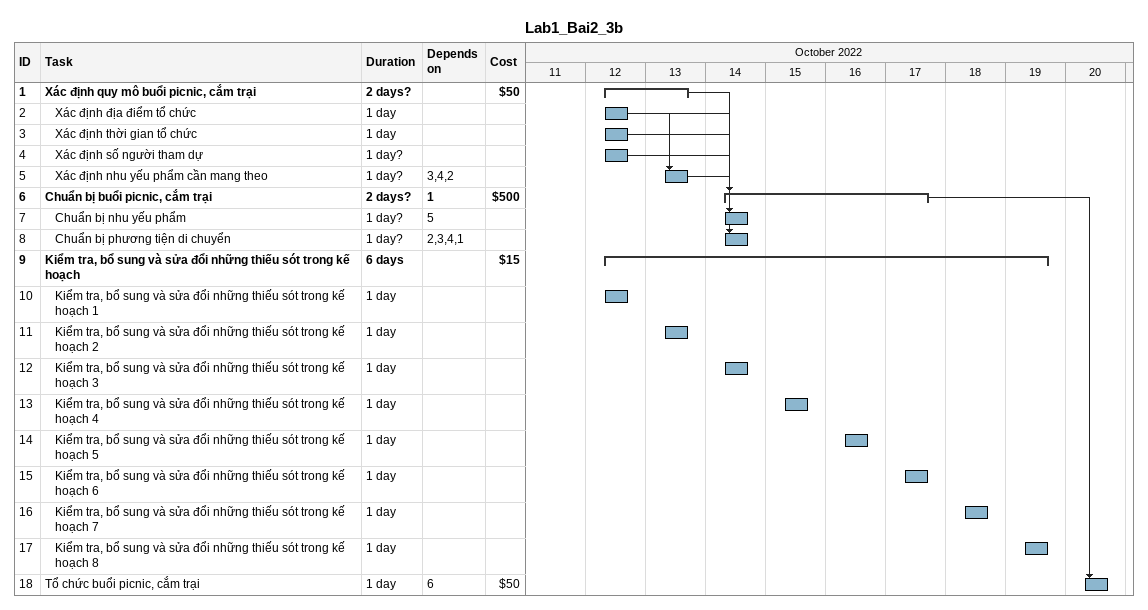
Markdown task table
Lab1_Bai2_3b

| ID | Level | Task | Duration | Start | Finish | Predecessors | Cost ($) |
|---|---|---|---|---|---|---|---|
| 1 | 1 | **Xác định quy mô buổi picnic, cắm trại** | 2d? | 2022-10-12 | 2022-10-13 |  | 50 |
| 2 | 2 | Xác định địa điểm tổ chức | 1d | 2022-10-12 | 2022-10-12 |  |  |
| 3 | 2 | Xác định thời gian tổ chức | 1d | 2022-10-12 | 2022-10-12 |  |  |
| 4 | 2 | Xác định số người tham dự | 1d? | 2022-10-12 | 2022-10-12 |  |  |
| 5 | 2 | Xác định nhu yếu phẩm cần mang theo | 1d? | 2022-10-13 | 2022-10-13 | 3, 4, 2 |  |
| 6 | 1 | **Chuẩn bị buổi picnic, cắm trại** | 2d? | 2022-10-14 | 2022-10-17 | 1 | 500 |
| 7 | 2 | Chuẩn bị nhu yếu phẩm | 1d? | 2022-10-14 | 2022-10-14 | 5 |  |
| 8 | 2 | Chuẩn bị phương tiện di chuyển | 1d? | 2022-10-14 | 2022-10-14 | 2, 3, 4, 1 |  |
| 9 | 1 | **Kiểm tra, bổ sung và sửa đổi những thiếu sót trong kế hoạch** | 6d | 2022-10-12 | 2022-10-19 |  | 15 |
| 10 | 2 | Kiểm tra, bổ sung và sửa đổi những thiếu sót trong kế hoạch 1 | 1d | 2022-10-12 | 2022-10-12 |  |  |
| 11 | 2 | Kiểm tra, bổ sung và sửa đổi những thiếu sót trong kế hoạch 2 | 1d | 2022-10-13 | 2022-10-13 |  |  |
| 12 | 2 | Kiểm tra, bổ sung và sửa đổi những thiếu sót trong kế hoạch 3 | 1d | 2022-10-14 | 2022-10-14 |  |  |
| 13 | 2 | Kiểm tra, bổ sung và sửa đổi những thiếu sót trong kế hoạch 4 | 1d | 2022-10-15 | 2022-10-15 |  |  |
| 14 | 2 | Kiểm tra, bổ sung và sửa đổi những thiếu sót trong kế hoạch 5 | 1d | 2022-10-16 | 2022-10-16 |  |  |
| 15 | 2 | Kiểm tra, bổ sung và sửa đổi những thiếu sót trong kế hoạch 6 | 1d | 2022-10-17 | 2022-10-17 |  |  |
| 16 | 2 | Kiểm tra, bổ sung và sửa đổi những thiếu sót trong kế hoạch 7 | 1d | 2022-10-18 | 2022-10-18 |  |  |
| 17 | 2 | Kiểm tra, bổ sung và sửa đổi những thiếu sót trong kế hoạch 8 | 1d | 2022-10-19 | 2022-10-19 |  |  |
| 18 | 1 | Tổ chức buổi picnic, cắm trại | 1d | 2022-10-20 | 2022-10-20 | 6 | 50 |
